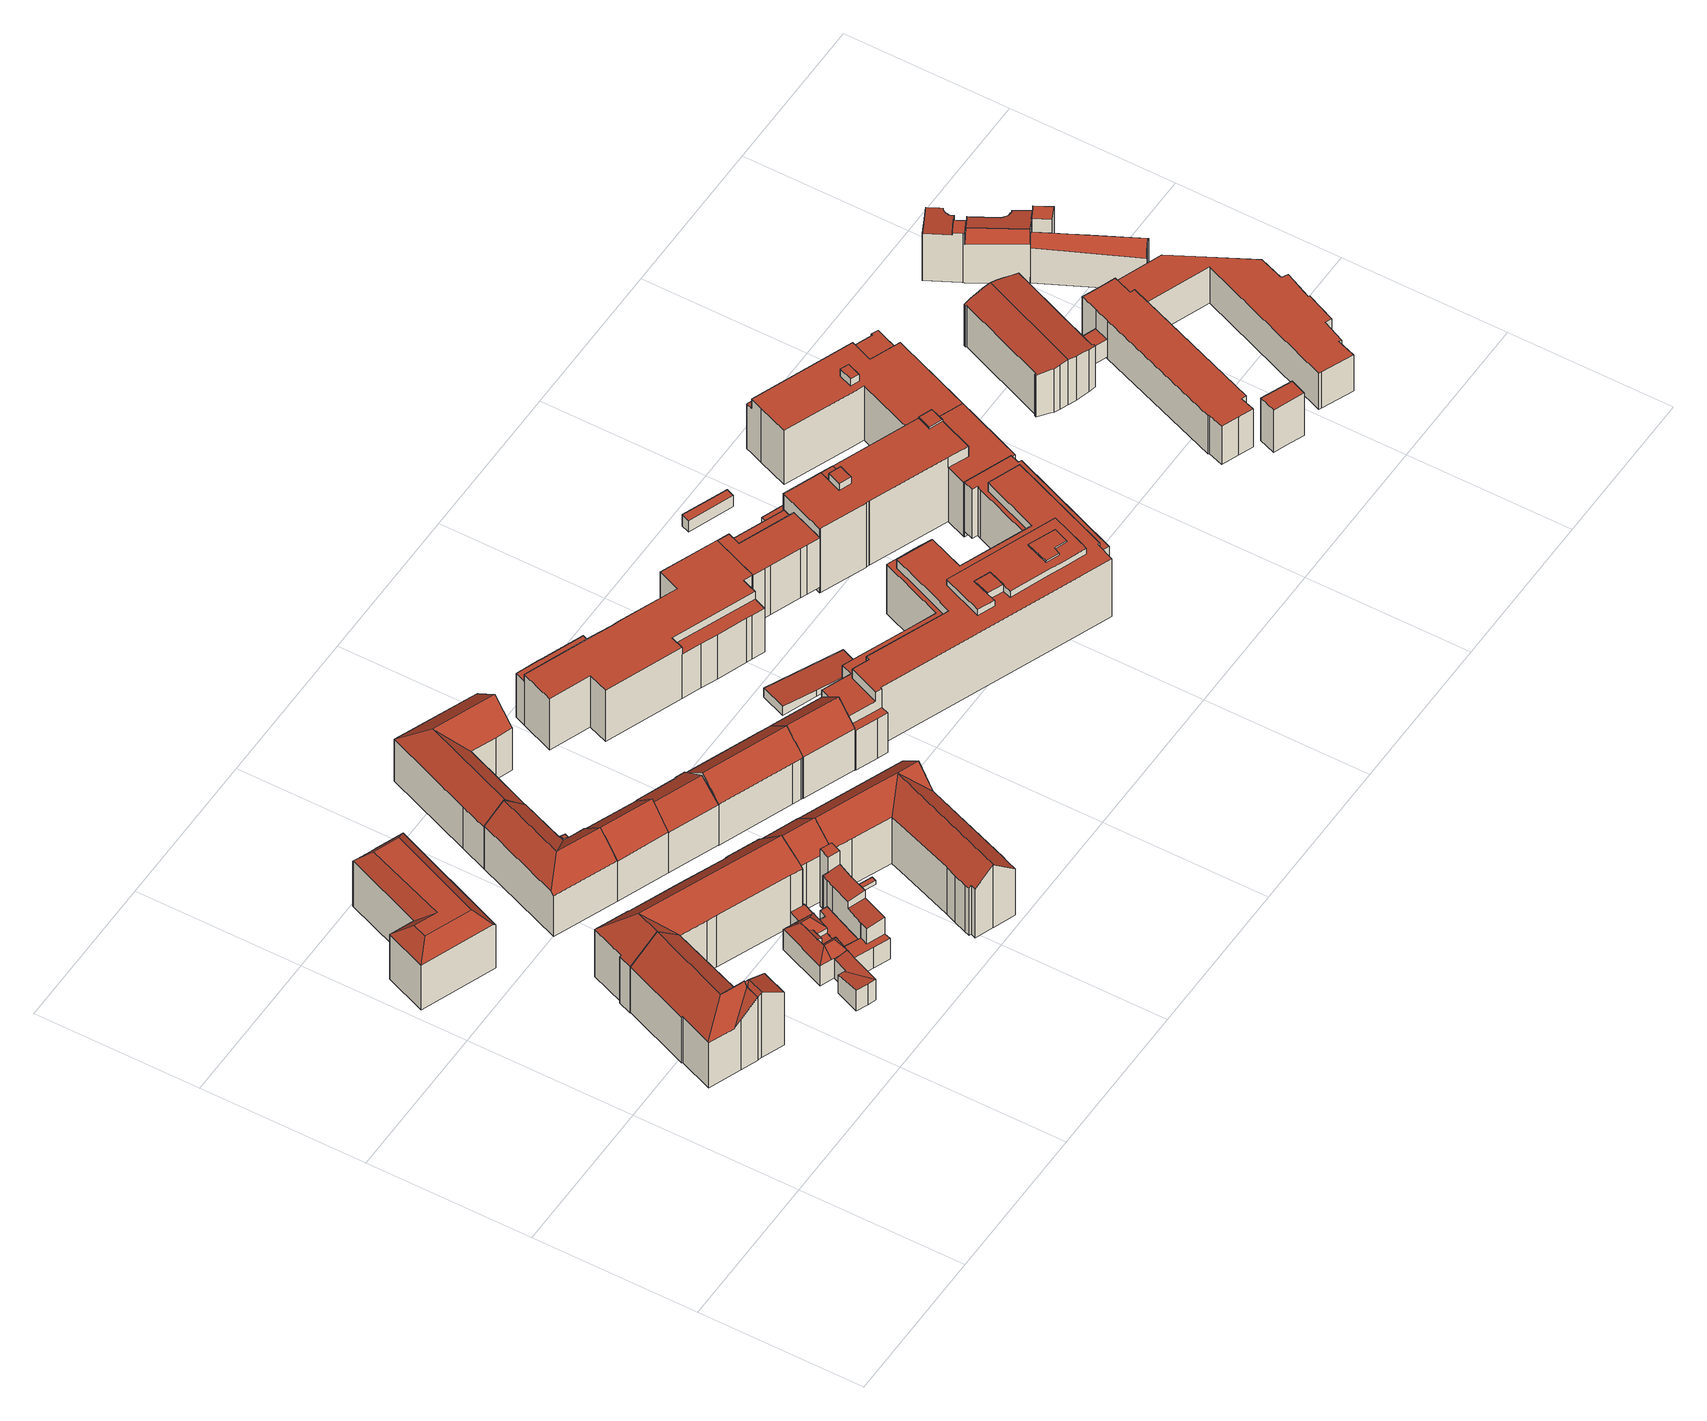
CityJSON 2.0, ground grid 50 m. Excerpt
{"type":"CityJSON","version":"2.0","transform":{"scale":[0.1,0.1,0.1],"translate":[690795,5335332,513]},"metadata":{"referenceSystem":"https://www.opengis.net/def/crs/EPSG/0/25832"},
"CityObjects":{
"building1":{"type":"Building","attributes":{"name":"Finanzamt für Körperschaften","Gemeindeschluessel":"09162000","HoeheDach":"542.463","HoeheGrund":"517.170","Methode":"2000","NiedrigsteTraufeDesGebaeudes":"534.286","Geometrietyp2DReferenz":"3000","function":"31001_3000","roofType":"3100","measuredHeight":25.29,"storeysAboveGround":4},"geometry":[{"type":"MultiSurface","lod":"2","boundaries":[[[0,1,2,3]],[[4,5,6,7]],[[8,9,1,0]],[[10,11,12,4,7,13]],[[6,14,15,7]],[[10,16,17,18,11]],[[19,3,2,15,14]],[[18,20,12,11]],[[21,20,18,17]],[[22,21,17,16,8,0,3,19]],[[9,13,7,15,2,1]],[[22,19,14,6,5]],[[21,22,5,4,12,20]],[[9,8,16,10,13]]],"semantics":{"surfaces":[{"type":"WallSurface"},{"type":"RoofSurface"},{"type":"GroundSurface"}],"values":[0,1,0,1,1,0,0,1,0,2,1,0,0,0]}}]},
"building2":{"type":"Building","attributes":{"Gemeindeschluessel":"09162000","HoeheDach":"542.130","HoeheGrund":"517.367","Methode":"2000","NiedrigsteTraufeDesGebaeudes":"537.231","Geometrietyp2DReferenz":"3000","function":"31001_9998","roofType":"3100","measuredHeight":24.76,"storeysAboveGround":4},"geometry":[{"type":"MultiSurface","lod":"2","boundaries":[[[23,24,25,26,27]],[[28,29,30,23,27]],[[29,28,31,32,33,34]],[[28,27,26,31]],[[30,29,34,35]],[[24,36,25]],[[25,36,37,32,31,26]],[[38,37,36,24]],[[33,39,35,34]],[[23,30,35,39,38,24]],[[38,39,33,32,37]]],"semantics":{"surfaces":[{"type":"RoofSurface"},{"type":"WallSurface"},{"type":"GroundSurface"}],"values":[0,1,2,1,1,0,1,0,1,0,1]}}]},
"building3":{"type":"Building","attributes":{"Gemeindeschluessel":"09162000","HoeheDach":"538.370","HoeheGrund":"516.971","Methode":"2000","NiedrigsteTraufeDesGebaeudes":"526.470","Geometrietyp2DReferenz":"3000","function":"31001_1000","roofType":"1000","measuredHeight":21.4,"storeysAboveGround":6},"geometry":[{"type":"MultiSurface","lod":"2","boundaries":[[[40,41,42,43,44,45,46,47,48,49,50,51,52]],[[53,54,55,56,57]],[[58,59,60]],[[51,61,60,59,52]],[[40,52,59,58,62]],[[63,64,41,40,62]],[[45,65,66,46]],[[63,62,58,67,68]],[[46,66,69,47]],[[63,68,70,64]],[[68,67,71,54,53,70]],[[61,72,73,74]],[[43,56,55,44]],[[70,53,57,64]],[[45,44,55,75,65]],[[49,73,72,50]],[[54,71,75,55]],[[42,57,56,43]],[[74,76,60,61]],[[41,64,57,42]],[[48,74,73,49]],[[50,72,61,51]],[[47,69,76,74,48]],[[71,67,58,60,76,69,66,65,75]]],"semantics":{"surfaces":[{"type":"GroundSurface"},{"type":"RoofSurface"},{"type":"WallSurface"}],"values":[0,1,1,2,2,2,2,1,2,1,1,1,2,1,2,2,1,2,2,2,2,2,2,1]}}]},
"building4":{"type":"Building","attributes":{"name":"Finanzamt für Körperschaften","Gemeindeschluessel":"09162000","HoeheDach":"542.470","HoeheGrund":"516.860","Methode":"2000","NiedrigsteTraufeDesGebaeudes":"534.262","Geometrietyp2DReferenz":"3000","function":"31001_3000","roofType":"3100","measuredHeight":25.61,"storeysAboveGround":4},"geometry":[{"type":"MultiSurface","lod":"2","boundaries":[[[77,78,79,80]],[[81,82,83,84]],[[85,86,87,88]],[[89,2,90,91]],[[14,92,93,15]],[[89,94,14,15,2]],[[95,96,97,98]],[[99,100,101,102,103]],[[93,102,101,97,96,104,105,106,87,86,107]],[[85,80,79,107,86]],[[108,105,104,109]],[[92,110,83,82,111,103,102,93]],[[84,83,110,112]],[[98,97,101,100]],[[113,106,105,108]],[[94,112,110,92,14]],[[88,87,106,113]],[[15,93,107,79,78,90,2]],[[99,103,111,114]],[[114,111,82,81]],[[109,104,96,95]],[[91,90,78,77]],[[99,114,81,84,112,94,89,91,77,80,85,88,113,108,109,95,98,100]]],"semantics":{"surfaces":[{"type":"WallSurface"},{"type":"RoofSurface"},{"type":"GroundSurface"}],"values":[0,0,0,0,1,0,0,0,1,0,0,1,0,0,0,0,0,1,0,0,0,0,2]}}]},
"building5":{"type":"Building","attributes":{"Gemeindeschluessel":"09162000","HoeheDach":"526.082","HoeheGrund":"515.492","Methode":"2000","NiedrigsteTraufeDesGebaeudes":"521.090","Geometrietyp2DReferenz":"3000","function":"31001_9998","roofType":"2100","measuredHeight":10.59,"storeysAboveGround":1},"geometry":[{"type":"MultiSurface","lod":"2","boundaries":[[[115,116,117,118]],[[119,120,121,122]],[[120,119,123,124]],[[125,126,127,128,129]],[[130,131,132,133]],[[134,135,136,137]],[[138,139,116,115,140]],[[141,142,143,144,145,146]],[[147,148,139,138,149,150,123,119,122,146,145,128,127,151,152,153,154]],[[155,156,157,158]],[[137,136,156,155,159,160]],[[159,155,158,161]],[[128,145,144,162,163,129]],[[118,117,164,159,161,165]],[[166,167,168,142,141,169,170]],[[150,171,124,123]],[[172,173,132,131,174,175,176]],[[147,173,177,148]],[[160,159,164,178]],[[162,165,163]],[[179,157,156,136]],[[168,143,142]],[[162,144,143,168,140,115,118,165]],[[178,134,137,160]],[[168,167,140]],[[179,136,135,180,172,176]],[[149,138,140,167,166]],[[161,158,165]],[[180,177,173,172]],[[152,151,174,131,130,181]],[[147,154,182,133,132,173]],[[153,183,182,154]],[[179,176,157]],[[148,177,180,135,134,178,164,117,116,139]],[[151,127,126,175,174]],[[120,124,171,170,169,121]],[[133,182,183,181,130]],[[166,170,171,150,149]],[[125,129,163,165,158,157,176]],[[175,126,125,176]],[[169,141,146,122,121]],[[152,181,183,153]]],"semantics":{"surfaces":[{"type":"RoofSurface"},{"type":"WallSurface"},{"type":"GroundSurface"}],"values":[0,1,1,1,1,1,1,1,2,0,1,1,1,0,0,1,0,1,1,0,1,0,0,0,1,0,1,1,0,1,1,1,1,1,1,0,0,1,0,0,1,1]}}]},
"building6":{"type":"Building","attributes":{"Gemeindeschluessel":"09162000","HoeheDach":"538.940","HoeheGrund":"516.829","Methode":"2000","NiedrigsteTraufeDesGebaeudes":"532.280","Geometrietyp2DReferenz":"3000","function":"31001_1000","roofType":"3100","measuredHeight":22.11,"storeysAboveGround":4},"geometry":[{"type":"MultiSurface","lod":"2","boundaries":[[[184,185,186,187,188,189]],[[190,191,192,193,194]],[[195,191,196,197,198,199]],[[193,200,201,194]],[[185,202,198,197,203,186]],[[188,187,204,196]],[[201,205,206,190,194]],[[207,199,198,202]],[[184,189,206,205]],[[201,200,208,207,202,185,184,205]],[[195,199,207,208,209]],[[209,208,200,193,192]],[[196,204,203,197]],[[195,209,192,191]],[[190,206,189,188,196,191]],[[187,186,203,204]]],"semantics":{"surfaces":[{"type":"WallSurface"},{"type":"RoofSurface"},{"type":"GroundSurface"}],"values":[0,1,1,0,0,0,0,0,0,2,0,0,0,1,1,1]}}]},
"building7":{"type":"Building","attributes":{"Gemeindeschluessel":"09162000","HoeheDach":"521.385","HoeheGrund":"515.795","Methode":"1000","NiedrigsteTraufeDesGebaeudes":"521.385","Geometrietyp2DReferenz":"3000","function":"31001_1000","roofType":"1000","measuredHeight":5.59},"geometry":[{"type":"MultiSurface","lod":"2","boundaries":[[[210,211,212,213]],[[214,215,216,217,218,219]],[[220,221,222,223]],[[210,213,224,225]],[[217,216,220,223]],[[210,225,226,219,218,217,223,222,211]],[[226,225,224,227,214,219]],[[227,224,213,212,221,220,216,215,214]],[[222,221,212,211]]],"semantics":{"surfaces":[{"type":"WallSurface"},{"type":"GroundSurface"},{"type":"RoofSurface"}],"values":[0,0,0,0,0,1,0,2,0]}}]},
"building8":{"type":"Building","attributes":{"Gemeindeschluessel":"09162000","HoeheDach":"537.140","HoeheGrund":"515.448","Methode":"2000","NiedrigsteTraufeDesGebaeudes":"523.209","Geometrietyp2DReferenz":"3000","function":"31001_1000","roofType":"1000","measuredHeight":21.69,"storeysAboveGround":4},"geometry":[{"type":"MultiSurface","lod":"2","boundaries":[[[228,229,230,231]],[[232,233,234,235,236,237]],[[238,232,237,239,240,241]],[[242,243,244,245]],[[246,247,236,235]],[[238,241,248,249]],[[250,251,247,246]],[[252,253,240,239]],[[254,242,245,255]],[[251,252,239,237,236,247]],[[256,231,230,255,245,244]],[[257,258,259,260]],[[249,248,229,228]],[[256,244,243,261]],[[259,258,250,246,235,234,262,263]],[[264,265,257,260,266,267,233,232,238,249,228,231,256,261]],[[263,262,267,266]],[[253,268,269,254,255,230,229,248,241,240]],[[264,269,268,265]],[[264,261,243,242,254,269]],[[257,265,268,253,252,251,250,258]],[[259,263,266,260]],[[267,262,234,233]]],"semantics":{"surfaces":[{"type":"WallSurface"},{"type":"RoofSurface"},{"type":"GroundSurface"}],"values":[0,0,0,1,0,0,0,0,0,1,0,0,0,0,1,2,0,1,0,0,0,0,0]}}]},
"building9":{"type":"Building","attributes":{"Gemeindeschluessel":"09162000","HoeheDach":"538.990","HoeheGrund":"516.912","Methode":"2000","NiedrigsteTraufeDesGebaeudes":"532.144","Geometrietyp2DReferenz":"3000","function":"31001_2000","roofType":"3100","measuredHeight":22.08,"storeysAboveGround":4},"geometry":[{"type":"MultiSurface","lod":"2","boundaries":[[[270,271,272,273]],[[274,275,276,277]],[[270,278,279,271]],[[274,278,270,273,275]],[[279,278,274,277]],[[271,279,277,276,272]],[[272,276,275,273]]],"semantics":{"surfaces":[{"type":"RoofSurface"},{"type":"WallSurface"},{"type":"GroundSurface"}],"values":[0,1,1,1,2,1,0]}}]},
"building10":{"type":"Building","attributes":{"Gemeindeschluessel":"09162000","HoeheDach":"540.490","HoeheGrund":"517.030","Methode":"2000","NiedrigsteTraufeDesGebaeudes":"534.377","Geometrietyp2DReferenz":"3000","function":"31001_1000","roofType":"3100","measuredHeight":23.46,"storeysAboveGround":5},"geometry":[{"type":"MultiSurface","lod":"2","boundaries":[[[280,281,282,283]],[[284,285,286,287,288,289,290,291]],[[291,290,289,292,293,294,295,296]],[[297,286,285,298]],[[299,297,298,300,296,295,294,293,301,280,283]],[[298,285,284,300]],[[300,284,291,296]],[[286,297,299,283,282,287]],[[302,281,280,301,293,292]],[[288,287,282,281,302,292,289]]],"semantics":{"surfaces":[{"type":"WallSurface"},{"type":"RoofSurface"},{"type":"GroundSurface"}],"values":[0,1,0,0,2,0,0,0,0,1]}}]},
"building11":{"type":"Building","attributes":{"Gemeindeschluessel":"09162000","HoeheDach":"519.020","HoeheGrund":"517.616","Methode":"2000","NiedrigsteTraufeDesGebaeudes":"519.020","Geometrietyp2DReferenz":"3000","function":"31001_2000","roofType":"1000","measuredHeight":1.4},"geometry":[{"type":"MultiSurface","lod":"2","boundaries":[[[303,304,305,306]],[[307,308,303,306]],[[307,309,310,308]],[[306,305,309,307]],[[308,310,304,303]],[[305,304,310,309]]],"semantics":{"surfaces":[{"type":"WallSurface"},{"type":"GroundSurface"},{"type":"RoofSurface"}],"values":[0,1,0,0,0,2]}}]},
"building12":{"type":"Building","attributes":{"Gemeindeschluessel":"09162000","HoeheDach":"537.240","HoeheGrund":"516.912","Methode":"2000","NiedrigsteTraufeDesGebaeudes":"532.095","Geometrietyp2DReferenz":"3000","function":"31001_1000","roofType":"3100","measuredHeight":20.33,"storeysAboveGround":4},"geometry":[{"type":"MultiSurface","lod":"2","boundaries":[[[311,312,313,314]],[[277,315,316,317]],[[318,313,312,319,316,315,320]],[[321,319,312,311]],[[279,322,320,315,277]],[[279,277,317,321,311,314,323]],[[314,313,318,324,323]],[[324,318,320,322]],[[323,324,322,279]],[[317,316,319,321]]],"semantics":{"surfaces":[{"type":"WallSurface"},{"type":"RoofSurface"},{"type":"GroundSurface"}],"values":[0,0,1,0,0,2,0,1,0,0]}}]},
"building13":{"type":"Building","attributes":{"Gemeindeschluessel":"09162000","HoeheDach":"538.886","HoeheGrund":"516.767","Methode":"1000","NiedrigsteTraufeDesGebaeudes":"532.526","Geometrietyp2DReferenz":"3000","function":"31001_9998","roofType":"3100","measuredHeight":22.12,"storeysAboveGround":4},"geometry":[{"type":"MultiSurface","lod":"2","boundaries":[[[325,326,327,328]],[[329,330,331,207]],[[332,333,334,335,336,337]],[[327,338,339,328]],[[208,207,331,340,341]],[[342,335,334,343]],[[333,344,343,334]],[[208,341,345,346]],[[347,348,349,337,336]],[[339,338,346,345]],[[326,325,349,348]],[[340,332,339,345,341]],[[347,342,343,344,329,207,208,346,338,327,326,348]],[[347,336,335,342]],[[330,329,344,333]],[[332,337,349,325,328,339]],[[340,331,330,333,332]]],"semantics":{"surfaces":[{"type":"WallSurface"},{"type":"RoofSurface"},{"type":"GroundSurface"}],"values":[0,0,1,0,0,0,0,0,0,0,0,1,2,0,0,1,1]}}]},
"building14":{"type":"Building","attributes":{"Gemeindeschluessel":"09162000","HoeheDach":"540.510","HoeheGrund":"516.750","Methode":"2000","NiedrigsteTraufeDesGebaeudes":"534.260","Geometrietyp2DReferenz":"3000","function":"31001_9998","roofType":"3100","measuredHeight":23.76,"storeysAboveGround":5},"geometry":[{"type":"MultiSurface","lod":"2","boundaries":[[[350,351,352,353,354,355,356,357,358]],[[359,360,361,362,356,363,364,286]],[[365,366,367,368,369,370]],[[371,360,359,372]],[[286,364,373,374,375,376]],[[377,378,370,369]],[[374,373,378,377]],[[379,380,350,358,381,382]],[[383,384,385,386]],[[387,353,352,388]],[[386,385,389,390]],[[362,361,391]],[[392,391,361,393,394,395]],[[396,397,398,399]],[[372,359,286,376]],[[385,384,381,358,357,356,362,391,392,398,397,389]],[[400,401,367,366,402,403]],[[382,381,384,383]],[[387,404,405,406,407,355,354,353]],[[401,400,408,406,405,404,387,388,409,380,379,382,383,386,390,396,399,395,394,393,371,372,376,375,374,377,369,368,367]],[[390,389,397,396]],[[388,352,351,409]],[[407,406,408,400,403,410]],[[363,356,410,403,402,366,365,370,378,373,364]],[[355,407,410,356]],[[399,398,392,395]],[[393,361,360,371]],[[409,351,350,380]]],"semantics":{"surfaces":[{"type":"RoofSurface"},{"type":"WallSurface"},{"type":"GroundSurface"}],"values":[0,0,1,1,1,1,1,1,1,1,1,0,1,1,1,0,1,1,1,2,1,1,1,0,0,1,1,1]}}]},
"building15":{"type":"Building","attributes":{"Gemeindeschluessel":"09162000","HoeheDach":"538.290","HoeheGrund":"516.881","Methode":"2000","NiedrigsteTraufeDesGebaeudes":"532.397","Geometrietyp2DReferenz":"3000","function":"31001_1000","roofType":"3100","measuredHeight":21.41,"storeysAboveGround":4},"geometry":[{"type":"MultiSurface","lod":"2","boundaries":[[[411,412,413,323]],[[314,414,415,416]],[[417,418,419,420]],[[323,314,416,421,422,417,420,423,424,425,411]],[[426,427,428,419,418,429,430,413,412]],[[424,427,426,425]],[[423,428,427,424]],[[425,426,412,411]],[[416,415,431,421]],[[420,419,428,423]],[[323,413,430,414,314]],[[421,431,432,422]],[[429,432,431,415,414,430]],[[422,432,429,418,417]]],"semantics":{"surfaces":[{"type":"WallSurface"},{"type":"GroundSurface"},{"type":"RoofSurface"}],"values":[0,0,0,1,2,0,0,0,0,0,0,0,2,0]}}]},
"building16":{"type":"Building","attributes":{"Gemeindeschluessel":"09162000","HoeheDach":"538.470","HoeheGrund":"516.805","Methode":"2000","NiedrigsteTraufeDesGebaeudes":"532.423","Geometrietyp2DReferenz":"3000","function":"31001_1000","roofType":"3100","measuredHeight":21.66,"storeysAboveGround":4},"geometry":[{"type":"MultiSurface","lod":"2","boundaries":[[[433,434,435,436,437]],[[438,432,434,433]],[[437,436,439,440]],[[440,439,418,441]],[[435,434,432,442]],[[441,418,442,432,438]],[[441,438,433,437,440]],[[439,436,435,442,418]]],"semantics":{"surfaces":[{"type":"WallSurface"},{"type":"RoofSurface"},{"type":"GroundSurface"}],"values":[0,0,0,0,1,0,2,1]}}]},
"building17":{"type":"Building","attributes":{"Gemeindeschluessel":"09162000","HoeheDach":"535.280","HoeheGrund":"515.880","Methode":"2000","NiedrigsteTraufeDesGebaeudes":"532.580","Geometrietyp2DReferenz":"3000","function":"31001_1000","roofType":"1000","measuredHeight":19.4,"storeysAboveGround":7},"geometry":[{"type":"MultiSurface","lod":"2","boundaries":[[[443,444,445,446]],[[447,448,449,450]],[[451,452,453,454]],[[455,456,457,458]],[[459,460,461,462,447,450,463,464,443,446,465,466,467,468,469,455,458,470,471,472,473,474,475,476,477,478,479,480]],[[469,451,456,455]],[[471,481,482,472]],[[483,484,476,475,474]],[[459,485,486,460]],[[472,482,454,473]],[[470,487,481,471]],[[478,488,489,479]],[[462,490,448,447]],[[446,445,491,492,465]],[[468,493,452,451,469]],[[490,494,495,496]],[[465,492,497,466]],[[497,493,468,467,466]],[[458,457,487,470]],[[463,498,499,464]],[[444,499,498,449,448,490,496,445]],[[464,499,444,443]],[[454,482,481,487,457,456,451]],[[460,486,500,461]],[[473,454,453,483,474]],[[461,500,494,490,462]],[[496,495,491,445]],[[497,492,491,495,494,500,486,485,501,489,488,484,483,453,452,493]],[[480,501,485,459]],[[479,489,501,480]],[[450,449,498,463]],[[484,488,478,477,476]]],"semantics":{"surfaces":[{"type":"WallSurface"},{"type":"GroundSurface"},{"type":"RoofSurface"}],"values":[0,0,0,0,1,0,0,0,0,0,0,0,0,0,0,0,0,0,0,0,2,0,2,0,0,0,0,2,0,0,0,0]}}]},
"building18":{"type":"Building","attributes":{"Gemeindeschluessel":"09162000","HoeheDach":"517.256","HoeheGrund":"514.036","Methode":"2000","NiedrigsteTraufeDesGebaeudes":"515.004","Geometrietyp2DReferenz":"3000","function":"31001_2000","roofType":"1000","measuredHeight":3.22,"storeysAboveGround":1},"geometry":[{"type":"MultiSurface","lod":"2","boundaries":[[[502,503,504,505]],[[505,506,507,508,509,502]],[[507,510,511,508]],[[509,512,503,502]],[[508,511,512,509]],[[505,504,513,506]],[[506,513,510,507]],[[503,512,511,510,513,504]]],"semantics":{"surfaces":[{"type":"WallSurface"},{"type":"GroundSurface"},{"type":"RoofSurface"}],"values":[0,1,0,0,0,0,0,2]}}]},
"building19":{"type":"Building","attributes":{"Gemeindeschluessel":"09162000","HoeheDach":"540.980","HoeheGrund":"516.263","Methode":"2000","NiedrigsteTraufeDesGebaeudes":"531.343","Geometrietyp2DReferenz":"3000","function":"31001_9998","roofType":"1000","measuredHeight":24.72,"storeysAboveGround":6},"geometry":[{"type":"MultiSurface","lod":"2","boundaries":[[[514,515,516,517,518,519,520,521,522,523,524,525,526],[527,528,529,530,531,532]],[[533,534,535,536]],[[537,538,539,540]],[[541,542,543,544,545,546]],[[547,548,549,550]],[[551,552,553,554]],[[555,556,557,558]],[[517,559,560,518]],[[516,561,559,517]],[[562,563,564,565]],[[558,566,567,568,569,570,571,572,573,574,575,537,540,576,577,578,551,554,579,580,581,582,583,584,585,586,587,588,589,590,591,592,593,594,595,555]],[[596,597,598,599,578,577,576]],[[527,545,544,528]],[[592,600,601,593]],[[602,603,604,583,582,581]],[[530,542,541,531]],[[515,605,561,516]],[[606,519,518,607]],[[591,608,600,592]],[[540,539,596,576]],[[566,609,610,567]],[[611,514,526,612]],[[613,614,615,616]],[[593,601,617,594]],[[539,538,618,619,620,597,596]],[[531,541,546,532]],[[621,622,623,522,521,520,519,606]],[[624,625,626,627,628,629,564,563,630,615,614,631,632,633,535,534,634,549,548],[635,636,637,623,622,621,606,607,638,611,612]],[[547,550,639,533,536,640,641,642,613,616,643,562,565,610,609,557,556,644,617,601,600,608,645,646,647,648,649,650,651,604,603,602,652,653,553,552,599,598]],[[575,618,538,537]],[[589,646,645,590]],[[587,648,647,588]],[[586,649,648,587]],[[585,650,649,586]],[[643,630,563,562]],[[590,645,608,591]],[[532,546,545,527]],[[607,518,560,605,515,638]],[[580,652,602,581]],[[535,633,632,641,640,536]],[[612,526,525,635]],[[560,559,561,605]],[[550,549,634,639]],[[641,632,631,642]],[[529,543,542,530]],[[569,629,628,570]],[[639,634,534,533]],[[578,599,552,551]],[[584,651,650,585]],[[594,617,644,595]],[[616,615,630,643]],[[583,604,651,584]],[[638,515,514,611]],[[572,626,625,573]],[[568,567,610,565,564,629,569]],[[595,644,556,555]],[[642,631,614,613]],[[619,618,575,574,573,625,624]],[[528,544,543,529]],[[571,570,628,627,626,572]],[[588,647,646,589]],[[623,637,636,524,523,522]],[[554,553,653,579]],[[558,557,609,566]],[[635,525,524,636]],[[579,653,652,580]],[[620,619,624,548,547,598,597]]],"semantics":{"surfaces":[{"type":"RoofSurface"},{"type":"WallSurface"},{"type":"GroundSurface"}],"values":[0,1,1,0,1,1,1,1,1,1,2,1,1,1,1,1,1,1,1,1,1,1,1,1,0,1,1,0,0,1,1,1,1,1,1,1,1,1,1,1,1,0,1,1,1,1,1,1,1,1,1,1,1,1,1,1,1,1,1,1,1,1,1,1,1,1,1]}}]},
"building20":{"type":"Building","attributes":{"Gemeindeschluessel":"09162000","HoeheDach":"535.250","HoeheGrund":"516.497","Methode":"2000","NiedrigsteTraufeDesGebaeudes":"532.582","Geometrietyp2DReferenz":"3000","function":"31001_1000","roofType":"1000","measuredHeight":18.75,"storeysAboveGround":7},"geometry":[{"type":"MultiSurface","lod":"2","boundaries":[[[654,655,656,657]],[[658,659,660,661]],[[662,663,664,665]],[[666,667,668,669]],[[670,671,667,666]],[[672,673,663,662]],[[665,664,655,654]],[[674,675,659,658]],[[676,677,678,679]],[[679,678,675,674]],[[680,681,682,683]],[[684,672,662,665,654,657,676,679,674,658,661,670,666,669]],[[683,656,655,664,663,673,685,680]],[[661,660,671,670]],[[684,686,687,685,673,672]],[[669,668,686,684]],[[685,687,681,680]],[[671,660,659,675,678,677,682,681,687,686,668,667]],[[657,656,683,682,677,676]]],"semantics":{"surfaces":[{"type":"WallSurface"},{"type":"GroundSurface"},{"type":"RoofSurface"}],"values":[0,0,0,0,0,0,0,0,0,0,0,1,2,0,0,0,0,2,0]}}]},
"building21":{"type":"Building","attributes":{"Gemeindeschluessel":"09162000","HoeheDach":"528.070","HoeheGrund":"516.660","Methode":"2000","NiedrigsteTraufeDesGebaeudes":"520.460","Geometrietyp2DReferenz":"3000","function":"51009_1610","roofType":"1000","measuredHeight":11.41},"geometry":[{"type":"MultiSurface","lod":"2","boundaries":[[[688,689,690,691]],[[692,693,694,691,690,695,696]],[[697,698,699,700,701]],[[702,703,704,705,706,701,700]],[[707,706,705,708]],[[709,710,711,712,689,688]],[[713,714,699,698]],[[709,688,715,716]],[[708,705,704,717]],[[718,715,688,691,694,719]],[[711,710,720,721]],[[697,701,706,707]],[[722,717,704,703,723]],[[695,702,700,699,714,696]],[[692,713,698,697,707,708,717,722,724,720,710,709,716,725,726,693]],[[725,718,719,726]],[[726,719,694,693]],[[716,715,718,725]],[[721,727,723,703,702,712,711]],[[692,696,714,713]],[[690,689,712,702,695]],[[721,720,724,727]],[[722,723,727,724]]],"semantics":{"surfaces":[{"type":"WallSurface"},{"type":"RoofSurface"},{"type":"GroundSurface"}],"values":[0,0,0,1,0,0,0,0,0,1,0,0,0,1,2,0,0,0,1,0,1,0,0]}}]},
"building22":{"type":"Building","attributes":{"Gemeindeschluessel":"09162000","HoeheDach":"520.630","HoeheGrund":"516.300","Methode":"2000","NiedrigsteTraufeDesGebaeudes":"520.630","Geometrietyp2DReferenz":"3000","function":"31001_2000","roofType":"1000","measuredHeight":4.33,"storeysAboveGround":1},"geometry":[{"type":"MultiSurface","lod":"2","boundaries":[[[728,729,730,731]],[[732,731,730,733]],[[732,734,728,731]],[[732,733,735,734]],[[735,733,730,729]],[[734,735,729,728]]],"semantics":{"surfaces":[{"type":"WallSurface"},{"type":"GroundSurface"},{"type":"RoofSurface"}],"values":[0,1,0,0,0,2]}}]},
"building23":{"type":"Building","attributes":{"Gemeindeschluessel":"09162000","HoeheDach":"540.962","HoeheGrund":"514.118","Methode":"2000","NiedrigsteTraufeDesGebaeudes":"521.412","Geometrietyp2DReferenz":"3000","function":"31001_9998","roofType":"1000","measuredHeight":26.84,"storeysAboveGround":6},"geometry":[{"type":"MultiSurface","lod":"2","boundaries":[[[736,737,738,739,740,741]],[[742,743,744,745]],[[746,747,748,749]],[[750,751,752,753]],[[749,748,754,755]],[[756,757,738,737]],[[758,759,743,742,760,761]],[[739,762,763,764,740]],[[765,766,767,768,760,742,745,769,770,771,772,773,764,763,774,775,776,777,778,779]],[[780,765,779,781]],[[782,783,747,746]],[[784,778,777,785]],[[786,767,766,787]],[[788,771,741,740,764,789]],[[753,752,790,791]],[[792,776,775,793]],[[786,794,795,796,768,767]],[[797,736,741,771,770]],[[756,798,774,763,762,757]],[[793,775,774,798]],[[739,738,757,762]],[[785,777,776,792]],[[751,750,755,754]],[[750,753,791,799,800,794,786,787,780,781,784,785,792,793,798,756,737,736,797,782,746,749,755]],[[800,801,795,794]],[[791,790,802,799]],[[771,788,803,804,772]],[[758,761,796,795,801,802,790,752,751,754,748,747,783]],[[745,744,805,769]],[[782,797,770,769,805,759,758,783]],[[804,803,806,807]],[[789,806,803,788]],[[761,760,768,796]],[[773,807,806,789,764]],[[743,759,805,744]],[[799,802,801,800]],[[765,780,787,766]],[[781,779,778,784]],[[772,804,807,773]]],"semantics":{"surfaces":[{"type":"WallSurface"},{"type":"RoofSurface"},{"type":"GroundSurface"}],"values":[0,0,0,0,0,0,0,0,1,0,0,0,0,1,0,0,0,0,0,0,1,0,0,2,0,0,0,1,0,0,1,0,0,0,1,0,0,0,0]}}]},
"building24":{"type":"Building","attributes":{"Gemeindeschluessel":"09162000","HoeheDach":"537.188","HoeheGrund":"514.000","Methode":"2000","NiedrigsteTraufeDesGebaeudes":"530.960","Geometrietyp2DReferenz":"3000","function":"31001_9998","roofType":"1000","measuredHeight":23.19,"storeysAboveGround":5},"geometry":[{"type":"MultiSurface","lod":"2","boundaries":[[[808,809,810,811,812,813,814,815,816,817,818,819,820,821,822],[823,824,825,826]],[[827,828,829,810,809,808,822,830]],[[831,832,833,834,835,836,837,838,839,840,841,842]],[[826,843,844,823]],[[830,822,821,845]],[[824,846,847,825]],[[848,815,814,849]],[[833,817,816,834]],[[838,837,850,851,852,839]],[[832,818,817,833]],[[853,836,835,854]],[[825,847,843,826]],[[847,846,844,843]],[[821,820,842,841,855,856,845]],[[855,841,840,857]],[[858,811,810,829]],[[859,848,849,860,861,858,829,828,827,830,845,856,855,857,852,851,850,853,854]],[[848,859,854,835,834,816,815]],[[823,844,846,824]],[[857,840,839,852]],[[819,818,832,831,842,820]],[[850,837,836,853]],[[861,860,849,814,813,812]],[[861,812,811,858]]],"semantics":{"surfaces":[{"type":"RoofSurface"},{"type":"WallSurface"},{"type":"GroundSurface"}],"values":[0,1,0,1,1,1,1,1,1,1,1,1,0,1,1,1,2,1,1,1,1,1,1,1]}}]},
"building25":{"type":"Building","attributes":{"Gemeindeschluessel":"09162000","HoeheDach":"531.074","HoeheGrund":"514.970","Methode":"1000","NiedrigsteTraufeDesGebaeudes":"531.074","Geometrietyp2DReferenz":"3000","function":"31001_9998","roofType":"1000","measuredHeight":16.1},"geometry":[{"type":"MultiSurface","lod":"2","boundaries":[[[862,863,864,865]],[[865,864,866,867]],[[868,867,866,869,870,871]],[[869,866,864,863,872,870]],[[867,868,871,873,862,865]],[[870,872,863,862,873,871]]],"semantics":{"surfaces":[{"type":"WallSurface"},{"type":"RoofSurface"},{"type":"GroundSurface"}],"values":[0,0,0,1,2,0]}}]},
"building26":{"type":"Building","attributes":{"Gemeindeschluessel":"09162000","HoeheDach":"530.935","HoeheGrund":"513.710","Methode":"2000","NiedrigsteTraufeDesGebaeudes":"529.356","Geometrietyp2DReferenz":"3000","function":"31001_9998","roofType":"3100","measuredHeight":17.23,"storeysAboveGround":2},"geometry":[{"type":"MultiSurface","lod":"2","boundaries":[[[874,875,876,877,878,879,880,881,882,883,884,885,886,887,888,889,890,891,892,893,894,895,896,897,898,899,900,901]],[[888,902,903,889]],[[904,905,906,907,908,909,910,911,912,913,914,915,916,917,918]],[[894,919,920,895]],[[887,921,902,888]],[[901,912,911,874]],[[877,908,907,878]],[[886,885,922,923,921,887]],[[891,924,925,892]],[[884,926,922,885]],[[883,927,926,884]],[[923,922,926,927,918,917,916,928,920,919,929,925,924,930,903,902,921]],[[882,881,904,918,927,883]],[[889,903,930,890]],[[880,879,906,905,904,881]],[[898,915,914,899]],[[876,875,874,911,910,909]],[[916,915,898,897,896,928]],[[899,914,913,900]],[[900,913,912,901]],[[890,930,924,891]],[[876,909,908,877]],[[895,920,928,896]],[[892,925,929,893]],[[878,907,906,879]],[[893,929,919,894]]],"semantics":{"surfaces":[{"type":"GroundSurface"},{"type":"WallSurface"},{"type":"RoofSurface"}],"values":[0,1,2,1,1,1,1,1,1,1,1,2,1,1,1,1,1,1,1,1,1,1,1,1,1,1]}}]},
"building27":{"type":"Building","attributes":{"Gemeindeschluessel":"09162000","HoeheDach":"528.490","HoeheGrund":"514.021","Methode":"1000","NiedrigsteTraufeDesGebaeudes":"528.490","Geometrietyp2DReferenz":"3000","function":"31001_9998","roofType":"1000","measuredHeight":14.47,"storeysAboveGround":4},"geometry":[{"type":"MultiSurface","lod":"2","boundaries":[[[931,932,933,934]],[[934,933,935,936]],[[937,938,932,931]],[[939,940,941,942]],[[936,935,943,944]],[[944,943,945,946]],[[947,948,949,950]],[[951,952,953,954]],[[954,953,955,956]],[[951,954,956,937,931,934,936,944,946,957,947,950,958,959,939,942]],[[958,960,961,959]],[[956,955,938,937]],[[941,940,961,960,949,948,962,945,943,935,933,932,938,955,953,952]],[[959,961,940,939]],[[942,941,952,951]],[[950,949,960,958]],[[946,945,962,957]],[[957,962,948,947]]],"semantics":{"surfaces":[{"type":"WallSurface"},{"type":"GroundSurface"},{"type":"RoofSurface"}],"values":[0,0,0,0,0,0,0,0,0,1,0,0,2,0,0,0,0,0]}}]},
"building28":{"type":"Building","attributes":{"Gemeindeschluessel":"09162000","HoeheDach":"521.157","HoeheGrund":"514.500","Methode":"1000","NiedrigsteTraufeDesGebaeudes":"521.157","Geometrietyp2DReferenz":"3000","function":"31001_2000","roofType":"1000","measuredHeight":6.66},"geometry":[{"type":"MultiSurface","lod":"2","boundaries":[[[963,964,965,966]],[[967,963,966,968,969]],[[968,970,971,969]],[[964,972,971,970,965]],[[966,965,970,968]],[[963,967,969,971,972,964]]],"semantics":{"surfaces":[{"type":"WallSurface"},{"type":"GroundSurface"},{"type":"RoofSurface"}],"values":[0,1,0,2,0,0]}}]},
"building29":{"type":"Building","attributes":{"Gemeindeschluessel":"09162000","HoeheDach":"528.430","HoeheGrund":"514.670","Methode":"2000","NiedrigsteTraufeDesGebaeudes":"528.430","Geometrietyp2DReferenz":"3000","function":"31001_3020","roofType":"1000","measuredHeight":13.76,"storeysAboveGround":4},"geometry":[{"type":"MultiSurface","lod":"2","boundaries":[[[973,974,975,976]],[[977,978,979,980]],[[981,982,983,984,979,978,975,974,985,986,987,988,989,990,991,992,993,994,995]],[[996,994,993,997]],[[988,987,998,999,1000]],[[980,979,984,1001]],[[1001,984,983,1002]],[[1003,1004,982,981]],[[1005,986,985,1006]],[[1006,985,974,973]],[[1003,1007,996,997,1008,1009,1010,1011,1000,999,998,1005,1006,973,976,977,980,1001,1002,1004]],[[1002,983,982,1004]],[[998,987,986,1005]],[[1008,992,991,1009]],[[1007,1003,981,995]],[[1010,1009,991,990]],[[1007,995,994,996]],[[1000,1011,989,988]],[[997,993,992,1008]],[[976,975,978,977]],[[1010,990,989,1011]]],"semantics":{"surfaces":[{"type":"WallSurface"},{"type":"RoofSurface"},{"type":"GroundSurface"}],"values":[0,0,1,0,0,0,0,0,0,0,2,0,0,0,0,0,0,0,0,0,0]}}]},
"building30":{"type":"Building","attributes":{"Gemeindeschluessel":"09162000","HoeheDach":"532.910","HoeheGrund":"514.130","Methode":"2000","NiedrigsteTraufeDesGebaeudes":"528.627","Geometrietyp2DReferenz":"3000","function":"31001_9998","roofType":"1000","measuredHeight":18.78,"storeysAboveGround":3},"geometry":[{"type":"MultiSurface","lod":"2","boundaries":[[[1012,1013,1014,1015]],[[1016,1017,1018,1019,1014,1013,1020,1021,1022,1023,1024,1025,1026,1027]],[[1028,1029,1030,1031]],[[1032,1025,1024,1033]],[[1034,1022,1021,1035]],[[1036,1017,1037,1038,1039,1040]],[[1041,1042,1043,1044]],[[1045,1046,1029,1028]],[[1047,1027,1026,1048]],[[1033,1024,1023,1049]],[[1050,1020,1013,1012]],[[1051,1052,1053,1054]],[[1055,1056,1057,1058,1016,1027,1047]],[[1059,1060,1061,1062]],[[1063,1064,1065,1066,1052,1051,1067]],[[1040,1068,1069,1036]],[[1048,1026,1025,1032]],[[1070,1054,1053,1039,1038,1071,1072]],[[1044,1043,1073,1074]],[[1057,1072,1071,1038,1037,1058]],[[1035,1021,1020,1050]],[[1040,1039,1075,1068]],[[1031,1030,1066,1065]],[[1074,1073,1060,1059]],[[1069,1018,1017,1036]],[[1018,1069,1068,1075,1042,1041,1076,1077,1078,1019]],[[1065,1064,1063,1079,1056,1055,1047,1048,1032,1033,1049,1034,1035,1050,1012,1015,1078,1077,1076,1041,1044,1074,1059,1062,1080,1045,1028,1031]],[[1079,1063,1067,1070,1072,1057,1056]],[[1067,1051,1054,1070]],[[1049,1023,1022,1034]],[[1062,1061,1081,1080]],[[1080,1081,1046,1045]],[[1016,1058,1037,1017]],[[1052,1066,1030,1029,1046,1081,1061,1060,1073,1043,1042,1075,1039,1053]],[[1015,1014,1019,1078]]],"semantics":{"surfaces":[{"type":"WallSurface"},{"type":"RoofSurface"},{"type":"GroundSurface"}],"values":[0,1,0,0,0,0,0,0,0,0,0,0,0,0,0,1,0,0,0,1,0,0,0,0,0,0,2,0,1,0,0,0,0,1,0]}}]},
"building31":{"type":"Building","attributes":{"Gemeindeschluessel":"09162000","HoeheDach":"531.231","HoeheGrund":"514.285","Methode":"2000","NiedrigsteTraufeDesGebaeudes":"526.080","Geometrietyp2DReferenz":"3000","function":"31001_9998","roofType":"3100","measuredHeight":16.95,"storeysAboveGround":3},"geometry":[{"type":"MultiSurface","lod":"2","boundaries":[[[1082,1083,1084,1085]],[[1086,1087,1088,1089,1090]],[[1091,1092,1093,1094]],[[1095,1096,1097,1098,1099,1100,1087,1086,1091,1094,1101,1102]],[[1086,1090,1092,1091]],[[1094,1093,1103,1101]],[[1100,1104,1088,1087]],[[1089,1088,1104,1105,1106,1107]],[[1083,1108,1103,1093,1092,1090,1109,1110,1084]],[[1101,1103,1108,1102]],[[1099,1105,1104,1100]],[[1090,1089,1107,1109]],[[1097,1096,1085,1084,1110]],[[1095,1082,1085,1096]],[[1095,1102,1108,1083,1082]],[[1098,1097,1110,1109,1107,1106]],[[1098,1106,1105,1099]]],"semantics":{"surfaces":[{"type":"RoofSurface"},{"type":"WallSurface"},{"type":"GroundSurface"}],"values":[0,1,1,2,1,1,1,0,0,1,1,1,1,1,1,1,1]}}]}
},
"vertices":[
[195,471,42],[195,471,213],[277,677,213],[277,677,42],[324,362,295],[334,388,252],[339,400,234],[253,389,295],[198,470,42],[198,470,216],[156,366,214],[233,336,213],[321,353,282],[157,368,216],[419,616,238],[355,643,295],[156,366,42],[252,329,42],[252,329,232],[419,616,42],[304,309,282],[304,309,42],[334,388,42],
[318,304,291],[338,357,291],[319,349,279],[304,309,279],[316,305,290],[316,305,44],[384,278,44],[384,278,244],[304,309,44],[334,388,44],[416,357,44],[411,345,44],[411,345,242],[324,362,291],[334,388,243],[414,357,243],[416,357,242],
[229,1053,40],[5,1141,40],[55,1266,40],[118,1241,40],[127,1238,40],[222,1478,40],[223,1480,40],[250,1469,40],[277,1458,40],[289,1488,40],[307,1481,40],[296,1451,40],[374,1420,40],[80,1207,254],[150,1179,254],[127,1238,210],[118,1241,210],[55,1266,210],[374,1420,210],[374,1420,209],[296,1451,210],[296,1451,135],[229,1053,204],[224,1055,210],[5,1141,210],[222,1478,212],[223,1480,210],[322,1400,254],[203,1109,254],[250,1469,210],[63,1164,254],[245,1430,254],[307,1481,135],[289,1488,135],[277,1458,135],[222,1477,213],[277,1458,210],
[297,716,39],[297,716,217],[338,821,216],[338,821,39],[747,482,39],[747,482,234],[530,570,234],[530,570,39],[439,781,39],[439,781,216],[438,778,219],[438,778,39],[277,677,39],[293,718,213],[293,718,39],[422,614,235],[384,716,295],[419,616,39],[730,666,39],[730,666,214],[831,626,213],[831,626,39],[792,489,39],[830,622,39],[830,622,217],[808,544,295],[792,489,252],[728,659,221],[591,716,220],[561,728,220],[339,821,217],[591,716,39],[728,659,39],[501,582,234],[784,467,234],[501,582,39],[561,728,39],[784,467,39],
[706,287,104],[711,298,104],[728,333,103],[698,317,131],[596,190,25],[596,190,103],[625,263,95],[625,263,25],[630,177,25],[630,177,103],[681,461,102],[682,463,100],[682,463,25],[623,315,25],[623,315,99],[730,444,95],[730,444,99],[773,427,99],[773,427,95],[745,369,81],[745,369,99],[703,386,99],[703,386,81],[704,284,25],[711,298,25],[704,284,99],[647,254,95],[665,298,95],[665,298,99],[665,299,100],[665,299,25],[647,254,25],[772,427,25],[765,412,25],[691,254,25],[655,167,25],[730,444,25],[747,482,25],[784,467,25],[790,465,25],[689,351,123],[703,386,123],[690,391,131],[676,356,131],[689,351,99],[689,351,81],[676,356,99],[656,302,100],[623,315,100],[729,336,99],[666,329,131],[691,254,103],[704,284,103],[687,290,99],[644,255,95],[655,168,103],[655,167,103],[730,410,131],[772,427,100],[730,444,100],[712,451,100],[701,421,131],[765,412,100],[729,336,81],[690,391,99],[746,371,101],[747,482,95],[790,465,95],[784,467,95],
[596,1057,38],[601,1070,38],[601,1070,195],[596,1058,195],[596,1058,193],[596,1057,194],[617,973,259],[487,1026,259],[406,993,202],[402,984,193],[591,908,193],[569,1236,259],[581,1064,193],[586,1076,193],[582,1077,196],[634,1210,196],[402,984,38],[591,908,38],[582,1077,38],[586,1076,197],[581,1064,197],[643,1038,38],[643,1038,194],[634,1210,38],[511,1259,38],[511,1259,202],
[812,393,28],[822,415,28],[822,415,84],[812,393,84],[711,298,84],[727,332,84],[765,412,84],[765,412,28],[727,332,28],[711,298,28],[789,402,84],[800,424,84],[800,424,28],[789,402,28],[761,277,84],[761,277,28],[712,297,28],[712,297,84],
[831,434,24],[831,434,183],[847,427,186],[847,427,24],[761,277,24],[711,298,24],[711,298,102],[760,277,102],[760,277,158],[761,277,158],[812,393,24],[785,332,158],[785,332,183],[812,393,183],[881,414,241],[895,447,241],[861,461,241],[847,428,241],[750,253,102],[750,253,158],[822,415,183],[822,415,24],[804,231,102],[804,231,164],[837,311,163],[837,311,190],[881,414,190],[847,428,186],[861,461,24],[797,211,24],[797,211,102],[749,231,102],[749,231,24],[895,447,24],[704,284,102],[691,254,102],[881,413,24],[860,368,24],[691,254,24],[704,284,24],[860,368,190],[881,413,190],
[591,908,192],[745,847,192],[770,911,260],[616,973,260],[643,1038,39],[643,1038,191],[796,975,193],[796,975,39],[591,908,39],[745,847,39],
[863,610,40],[863,610,214],[943,578,214],[943,578,40],[822,477,215],[861,461,214],[895,447,214],[919,513,275],[812,555,275],[811,555,275],[807,539,260],[792,489,215],[830,622,214],[830,622,40],[811,555,40],[807,539,40],[792,489,40],[895,447,40],[861,461,40],[919,513,40],[822,477,40],[836,620,40],[836,620,214],
[989,382,46],[989,382,60],[983,367,60],[983,367,46],[940,385,46],[946,400,46],[940,385,60],[946,400,60],
[948,921,39],[948,921,191],[946,916,195],[946,916,39],[796,975,195],[917,928,195],[917,928,39],[921,854,242],[919,932,191],[771,913,242],[919,932,39],[745,847,191],[895,787,39],[895,787,191],
[899,1519,195],[899,1519,38],[655,1616,38],[655,1616,195],[667,1293,38],[667,1293,195],[634,1210,195],[685,1521,259],[719,1425,196],[793,1395,196],[843,1377,197],[844,1381,201],[871,1447,259],[652,1617,38],[652,1617,196],[572,1235,259],[511,1259,196],[843,1377,38],[793,1395,38],[719,1425,38],[543,1342,195],[543,1342,38],[844,1381,38],[897,1514,38],[897,1514,200],
[1085,9,213],[1098,43,213],[1104,58,213],[1113,84,214],[1200,322,218],[1202,328,218],[1165,413,275],[1139,347,275],[1019,34,275],[902,445,214],[954,423,214],[1072,374,213],[1073,374,213],[1098,440,275],[919,512,275],[1124,506,213],[1255,453,213],[1255,453,38],[1124,506,38],[1004,554,38],[1004,554,213],[954,423,38],[902,445,38],[943,578,213],[943,578,38],[919,512,38],[895,447,38],[951,575,38],[951,575,213],[1019,34,38],[1085,9,38],[1019,35,275],[1019,35,38],[963,56,38],[963,56,223],[969,71,223],[969,71,38],[1113,84,38],[1104,58,38],[962,74,216],[962,74,38],[1061,342,213],[996,162,216],[1072,374,38],[1061,342,38],[996,162,38],[968,90,38],[968,90,216],[982,127,216],[982,127,38],[1248,435,38],[1255,452,38],[1255,452,213],[1248,435,230],[1200,322,38],[1202,328,38],[1202,329,38],[1202,329,219],[1228,388,38],[1098,43,38],[1228,388,275],
[894,787,39],[894,787,194],[895,787,195],[946,916,194],[1165,829,194],[1165,829,39],[1148,687,39],[1148,687,194],[1147,687,194],[1147,687,39],[1195,817,39],[1198,816,39],[1147,686,39],[1140,690,39],[1116,699,39],[1116,699,194],[1140,690,194],[1147,686,194],[1173,751,253],[920,851,253],[1195,817,194],[1198,816,194],
[1353,755,38],[1353,755,194],[1328,690,255],[1303,626,195],[1303,626,38],[1198,816,38],[1302,625,194],[1302,625,38],[1148,687,38],[1173,751,255],
[1346,1116,29],[1346,1116,196],[1290,1138,196],[1290,1138,29],[1538,1041,29],[1538,1041,196],[1501,1055,196],[1501,1055,29],[999,1436,196],[999,1436,223],[1201,1357,223],[1201,1357,196],[1012,1469,29],[1012,1469,196],[1080,1443,196],[1080,1443,29],[1600,1114,29],[1599,1115,29],[1572,1125,29],[1554,1079,29],[1483,1063,29],[1396,1096,29],[1059,1228,29],[1082,1288,29],[1063,1295,29],[960,1335,29],[999,1436,29],[1091,1438,29],[1101,1434,29],[1214,1390,29],[1201,1357,29],[1260,1333,29],[1271,1329,29],[1282,1325,29],[1408,1275,29],[1458,1256,29],[1485,1323,29],[1656,1256,29],[1101,1434,196],[1214,1390,196],[1260,1333,223],[1282,1325,223],[1600,1114,223],[1599,1115,223],[1091,1438,196],[1458,1256,223],[1485,1323,223],[1554,1079,196],[1290,1138,223],[1059,1228,223],[960,1335,223],[1554,1079,223],[1305,1177,223],[1305,1177,196],[1082,1288,223],[1483,1063,196],[1396,1096,196],[1572,1125,223],[1656,1256,223],
[1491,856,10],[1491,856,33],[1389,896,43],[1389,896,10],[1419,971,10],[1658,877,10],[1631,810,10],[1628,802,10],[1658,877,20],[1631,810,20],[1628,802,20],[1419,971,43],
[1808,513,275],[1817,539,275],[1836,591,275],[1883,572,275],[1864,520,275],[1855,495,275],[1982,446,275],[2009,435,275],[2086,406,275],[2095,427,275],[2135,529,275],[1807,656,275],[1758,533,275],[2016,538,275],[2096,506,275],[2078,460,275],[2040,474,275],[2030,453,275],[1990,468,275],[1486,703,219],[1486,703,253],[1733,605,253],[1733,605,219],[1370,599,33],[1370,599,183],[1307,624,183],[1307,624,33],[2030,453,280],[2040,474,280],[2078,460,280],[2096,506,280],[2016,538,280],[1990,468,280],[1392,617,219],[1392,617,253],[1430,711,253],[1430,711,219],[1353,756,33],[1353,756,219],[1358,754,219],[1358,754,33],[2305,765,33],[2305,765,219],[2295,738,219],[2295,738,33],[1883,572,279],[1864,520,279],[1836,591,279],[2263,714,219],[2263,714,253],[2137,396,253],[2137,396,219],[2304,734,33],[2165,385,33],[2137,396,33],[2130,399,33],[2106,341,33],[1990,387,33],[1414,616,33],[1413,616,33],[1411,610,33],[1402,587,33],[1303,626,33],[1312,649,33],[1353,755,33],[1383,744,33],[1421,729,33],[1440,721,33],[1441,723,33],[1454,756,33],[1659,675,33],[1736,644,33],[1814,842,33],[1862,823,33],[1896,810,33],[1949,788,33],[1901,669,33],[2092,593,33],[2163,772,33],[2168,783,33],[2151,790,33],[2163,820,33],[1303,626,183],[1312,649,183],[1312,649,219],[1353,755,219],[2163,772,219],[2168,783,219],[1440,721,219],[1441,723,219],[1454,756,219],[1817,539,279],[1855,495,253],[1864,520,253],[2092,593,219],[2304,734,219],[2165,385,219],[1808,513,253],[1758,533,253],[1881,663,219],[1881,663,253],[2098,577,253],[2098,577,219],[2151,790,219],[1402,587,183],[1411,610,183],[1392,617,183],[1982,446,253],[2009,435,253],[2086,406,253],[1411,610,253],[1413,616,253],[1414,616,253],[1990,387,253],[2106,341,253],[2130,399,253],[2167,751,253],[1923,770,253],[1816,812,253],[1761,674,253],[1481,691,253],[1807,656,253],[2135,529,253],[2095,427,253],[1817,539,253],[1481,691,219],[1761,674,219],[1816,812,219],[1923,770,219],[2167,751,219],[2163,820,219],[1901,669,219],[1949,788,219],[1896,810,219],[1862,823,219],[1814,842,219],[1736,644,219],[1659,675,219],[1421,729,219],[1383,744,219],
[1857,1177,35],[1857,1177,196],[1843,1142,196],[1843,1142,35],[1743,1058,35],[1743,1058,222],[1654,1093,222],[1654,1093,35],[1705,1237,35],[1705,1237,196],[1715,1233,196],[1715,1233,35],[1600,1114,35],[1600,1114,222],[1656,1256,222],[1656,1256,35],[1635,1100,35],[1635,1100,222],[1694,1241,35],[1694,1241,196],[1762,1050,35],[1762,1050,222],[1802,1036,35],[1802,1036,222],[1802,1035,222],[1802,1035,35],[1677,1203,196],[1677,1203,222],[1842,1138,222],[1842,1138,196],[1691,1242,35],[1692,1242,196],[1691,1242,222],[1692,1242,222],
[1880,829,75],[1880,829,136],[1865,835,136],[1865,835,75],[1865,837,37],[1866,833,37],[1866,833,75],[1865,836,138],[1865,837,137],[1871,845,37],[1868,843,37],[1868,843,138],[1870,845,140],[1871,845,139],[1875,839,151],[1882,842,142],[1881,843,139],[1878,845,137],[1874,846,137],[1874,846,37],[1878,845,37],[1880,829,37],[1882,831,37],[1882,831,136],[1881,829,138],[1866,840,37],[1866,840,136],[1899,821,75],[1899,821,37],[1881,843,37],[1896,810,75],[1862,823,75],[1884,834,37],[1884,834,135],[1883,841,37],[1883,841,140],[1884,838,37],[1896,810,37],[1862,823,37],[1884,838,137],
[1791,1423,76],[1801,1449,76],[1801,1449,33],[1791,1423,33],[1926,1372,33],[1935,1396,33],[1926,1372,76],[1935,1396,76],
[2007,1121,11],[2041,1210,11],[2041,1210,84],[2007,1122,84],[2007,1122,255],[2007,1121,255],[2288,962,255],[2288,962,260],[2247,977,260],[2247,977,255],[2380,923,11],[2380,923,216],[2367,891,216],[2367,891,11],[2316,760,11],[2316,760,215],[2305,764,215],[2305,764,11],[2348,842,216],[2348,842,11],[1892,1266,11],[1892,1266,84],[2304,1004,216],[2304,1004,260],[2247,859,255],[2247,859,216],[1858,1180,84],[1858,1180,255],[1971,1136,255],[1949,978,255],[1952,977,255],[2187,884,255],[2187,883,255],[2264,1020,255],[2244,1028,255],[2008,1121,255],[1980,1049,255],[1942,1063,255],[1858,1178,255],[1802,1036,255],[1805,1035,255],[1805,1034,255],[1941,980,255],[1941,981,255],[1949,978,11],[1941,981,11],[2398,968,11],[2398,968,216],[1941,980,11],[1805,1034,11],[2187,884,11],[1952,977,11],[1996,1091,255],[1959,1105,255],[2305,765,215],[2305,765,11],[1805,1035,11],[1802,1036,11],[2164,825,11],[2164,825,215],[2187,883,216],[2244,1028,11],[1858,1178,11],[2163,820,11],[2162,820,11],[2162,820,215],[2163,820,215],[1996,1091,280],[1980,1049,280],[2264,1020,260],[1959,1105,280],[1942,1063,280],
[2292,1226,216],[2317,1216,216],[2318,1216,216],[2244,1028,216],[2397,968,216],[2446,1090,216],[2458,1122,216],[2494,1212,216],[2495,1216,216],[2404,1252,216],[2431,1320,216],[2343,1355,216],[2128,1439,216],[2113,1401,216],[2078,1311,216],[2316,1287,216],[2341,1277,216],[2325,1236,216],[2300,1246,216],[2292,1226,10],[2317,1216,10],[2318,1216,10],[2078,1311,10],[2343,1355,180],[2431,1320,180],[2404,1252,180],[2495,1216,180],[2530,1304,180],[2510,1312,180],[2508,1307,180],[2437,1335,180],[2153,1447,180],[2155,1451,180],[2135,1459,180],[2128,1439,180],[2300,1246,242],[2316,1287,242],[2113,1401,10],[2341,1277,242],[2325,1236,242],[2494,1212,10],[2458,1122,10],[2508,1307,10],[2437,1335,10],[2153,1447,10],[2510,1312,10],[2530,1304,10],[2135,1459,10],[2128,1439,10],[2155,1451,10],[2244,1028,10],[2495,1216,10],[2446,1090,10],[2397,968,10],
[2840,340,20],[2840,340,181],[2932,302,181],[2932,302,20],[2913,254,181],[2913,254,20],[2857,276,20],[2857,276,181],[2821,289,181],[2821,289,20],[2821,290,181],[2821,290,20],
[2820,907,7],[2803,863,7],[2784,816,7],[2789,813,7],[2787,807,7],[2763,812,7],[2745,817,7],[2721,824,7],[2699,833,7],[2697,834,7],[2673,844,7],[2656,852,7],[2652,856,7],[2619,882,7],[2621,888,7],[2624,887,7],[2735,1162,7],[2733,1163,7],[2735,1169,7],[2757,1165,7],[2778,1159,7],[2799,1153,7],[2820,1145,7],[2823,1144,7],[2841,1137,7],[2861,1127,7],[2881,1117,7],[2900,1106,7],[2621,888,164],[2624,887,164],[2721,824,175],[2745,817,171],[2763,812,168],[2787,807,164],[2789,813,164],[2784,816,165],[2803,863,165],[2820,907,165],[2900,1106,165],[2881,1117,168],[2861,1127,172],[2841,1137,176],[2823,1144,179],[2700,836,179],[2699,833,179],[2778,1159,171],[2799,1153,175],[2619,882,164],[2656,852,171],[2652,856,171],[2733,1163,164],[2735,1169,164],[2673,844,175],[2697,834,179],[2820,1145,179],[2757,1165,168],[2735,1162,164],
[2903,876,10],[2903,876,155],[2923,928,155],[2923,928,10],[2978,907,155],[2978,907,10],[2886,831,10],[2886,831,155],[2817,349,10],[2817,349,155],[2774,366,155],[2774,366,10],[3022,890,155],[3022,890,10],[3019,882,155],[3019,882,10],[3014,826,10],[3014,826,155],[2995,776,155],[2995,776,10],[2723,387,10],[2723,387,155],[2740,434,155],[2740,434,10],[2737,436,155],[2737,436,10],[3000,831,10],[2847,388,10],[2832,393,10],[2847,388,155],[2832,393,155],[3000,831,155],
[2886,831,15],[2886,831,82],[2803,863,82],[2803,863,15],[2893,850,15],[2820,907,15],[2903,876,15],[2820,907,82],[2903,876,82],[2893,850,82],
[3245,473,17],[3245,473,154],[3227,433,154],[3227,433,17],[3231,431,17],[3231,431,154],[3192,341,154],[3192,341,17],[3113,227,154],[3133,284,154],[3141,280,154],[3172,348,154],[3266,517,154],[3247,527,154],[3274,602,154],[3155,830,154],[3019,882,154],[3000,831,154],[3014,825,154],[2995,776,154],[3183,703,154],[3011,270,154],[3020,266,154],[3011,270,17],[3183,703,17],[3274,602,17],[3265,618,17],[3155,830,17],[3172,348,17],[3141,280,17],[3113,227,17],[3133,284,17],[3247,527,17],[3266,517,17],[3020,266,17],[2995,776,17],[3014,825,17],[3000,831,17],[3019,882,17],
[2968,1362,11],[2968,1362,181],[2967,1356,181],[2967,1356,11],[2904,1309,191],[2944,1330,186],[2972,1344,182],[2968,1351,182],[2969,1368,180],[2972,1374,180],[2976,1379,179],[2981,1383,178],[2977,1393,178],[2961,1424,178],[2905,1395,186],[2869,1377,191],[3069,1230,11],[3069,1230,176],[3097,1184,176],[3097,1184,11],[2961,1424,11],[2977,1393,11],[2976,1379,11],[2972,1374,11],[2944,1330,156],[2944,1330,199],[2960,1301,199],[2960,1301,185],[2960,1301,156],[3029,1239,11],[3029,1239,180],[3034,1235,180],[3034,1235,11],[3063,1227,11],[3063,1227,177],[2869,1377,11],[2905,1395,11],[2981,1383,11],[2969,1368,11],[3030,1150,185],[3030,1150,187],[2948,1295,187],[2948,1295,185],[2904,1309,11],[2917,1285,11],[2917,1285,199],[2904,1309,199],[3044,1229,11],[3044,1229,179],[3050,1227,178],[3050,1227,11],[3005,1136,11],[3030,1150,11],[3065,1168,11],[3065,1168,181],[3005,1136,160],[2987,1315,156],[2972,1344,156],[2919,1280,157],[2948,1295,199],[2919,1280,199],[3039,1232,180],[3039,1232,11],[2987,1315,180],[2987,1315,11],[2972,1344,11],[2968,1351,11],[2919,1280,11],[3057,1227,11],[3057,1227,178],
[3136,865,138],[3167,881,176],[3030,1150,176],[3005,1136,145],[3091,1121,13],[3132,1141,13],[3132,1141,182],[3091,1121,182],[3091,1121,131],[3108,1085,13],[3108,1085,132],[3132,1034,134],[3132,1034,13],[3136,865,13],[3005,1136,13],[3065,1168,13],[3097,1184,13],[3106,1189,13],[3120,1163,13],[3199,897,13],[3170,882,13],[3199,897,137],[3120,1163,182],[3106,1189,182],[3097,1184,182],[3066,1169,182],[3170,882,173],[3066,1169,131],[3065,1168,132]
]}
